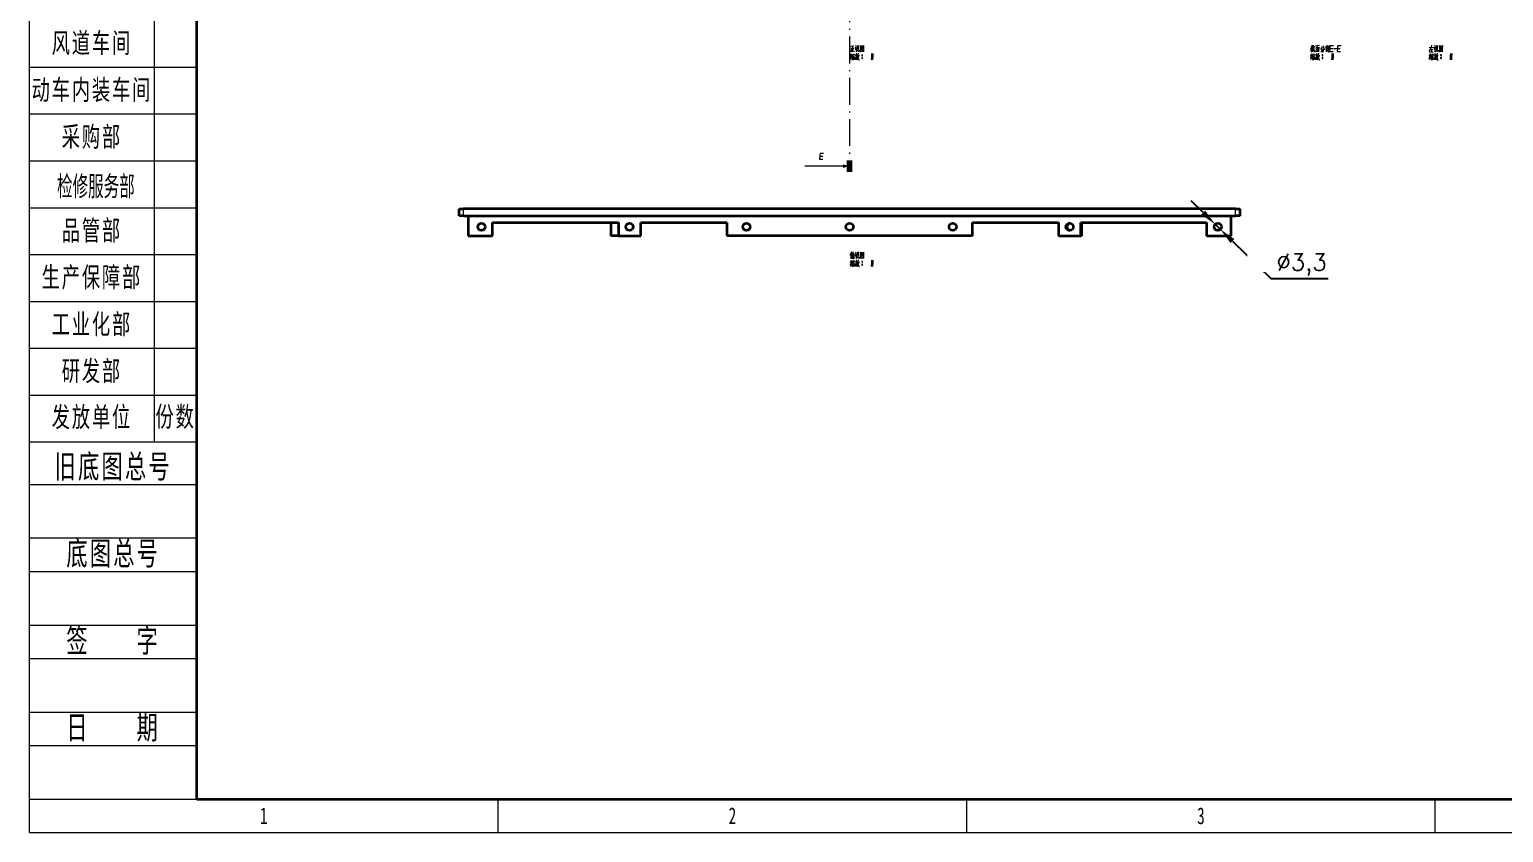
# Model space of a CAD drawing. Header units: millimetres. Extents: x -631 to 3210, y -561 to 2288.
# Drawn here: x 1950 to 2611, y 1396 to 1756 of the extents above; entities that cross this region are included whole.
import ezdxf
from ezdxf.enums import TextEntityAlignment as Align

# ---------------------------------------------------------------- set-up
doc = ezdxf.new("R2010")
doc.units = ezdxf.units.MM
doc.header["$PDSIZE"] = -5
doc.linetypes.add('DASHDOT', pattern=[18.5, 12, -3, 0.5, -3])
doc.layers.get('0').update_dxf_attribs({"lineweight": 18})
for name, color, linetype, lineweight in [('尺寸线层', 3, 'Continuous', 18), ('文本层', 3, 'Continuous', 18), ('粗实线层', 7, 'Continuous', 35), ('细实线层', 7, 'Continuous', 18)]:
    doc.layers.add(name, color=color, linetype=linetype, lineweight=lineweight)
doc.styles.get("Standard").update_dxf_attribs({"font": 'txt.shx', "bigfont": 'gbcbig.shx'})
doc.styles.add('标准', font='', dxfattribs={"width": 0.667})
doc.styles.get('标准').set_extended_font_data('宋体')
doc.dimstyles.get("Standard").update_dxf_attribs({"dimscale": 3, "dimtxt": 0.18, "dimasz": 0.18, "dimexe": 0.18, "dimexo": 0.0625, "dimgap": 0.09, "dimtad": 0, "dimtih": 1, "dimtoh": 1, "dimdec": 4, "dimzin": 0, "dimdsep": 46, "dimtxsty": 'Standard', "dimcen": 0.09, "dimdle": 0.36, "dimadec": 0, "dimazin": 0, "dimtfac": 1, "dimtdec": 4, "dimtofl": 0, "dimtmove": 0, "dimatfit": 3, "dimfxl": 1, "dimtolj": 1, "dimtzin": 0, "dimarcsym": 0})

# ---------------------------------------------------------------- blocks, each defined once
blk = doc.blocks.new('*X1')
at = {"layer": '尺寸线层', "linetype": 'Continuous'}
for p, q in [((-191.37, 91.49), (-191.37, -90.21)), ((-185, -34.21), (-210, -34.21)), ((-185, -41.21), (-210, -41.21)), ((-185, -48.21), (-210, -48.21)), ((-185, -55.21), (-210, -55.21)), ((-185, -62.21), (-210, -62.21)), ((-185, -69.21), (-210, -69.21)), ((-185, -76.21), (-210, -76.21)), ((-185, -83.21), (-210, -83.21)), ((-185, -90.21), (-210, -90.21))]:
    blk.add_line(p, q, dxfattribs=at)
at = {"layer": '文本层'}
for p, q in [((-210, -96.5), (-185, -96.5)), ((-210, -104.5), (-185, -104.5)), ((-210, -109.5), (-185, -109.5)), ((-210, -117.5), (-185, -117.5)), ((-210, -122.5), (-185, -122.5)), ((-210, -130.5), (-185, -130.5)), ((-210, -135.5), (-185, -135.5)), ((-210, -143.5), (-185, -143.5))]:
    blk.add_line(p, q, dxfattribs=at)
at = {"layer": '粗实线层'}
for q in [(-185, 143.5), (205, -143.5)]:
    blk.add_line((-185, -143.5), q, dxfattribs=at)
at = {"layer": '细实线层'}
for p, q in [((-210, -148.5), (-210, 148.5)), ((-140, -148.5), (-140, -143.5)), ((-70, -148.5), (-70, -143.5)), ((0, -148.5), (0, -143.5)), ((-210, -148.5), (210, -148.5)), ((-210, -148.5), (-185, -148.5))]:
    blk.add_line(p, q, dxfattribs=at)
at = {"layer": '尺寸线层', "linetype": 'Continuous', "char_height": 3, "attachment_point": 5, "style": '标准'}
for s, insert, width, line_spacing_factor in [('\\T1.1;风道车间', (-200.68, -30.71), 18.6315, 1.15057), ('\\T1.1;动车内装车间', (-200.68, -37.71), 18.6315, 1.15057), ('\\T1.1;采购部', (-200.68, -44.71), 18.6315, 1.15057), ('\\W1;{\\W0.567;\\T1;检修服务部}', (-200.08, -52.1), 37.2629, 0.564286), ('\\T1.1;品管部', (-200.68, -58.71), 18.6315, 1.15057), ('\\T1.1;生产保障部', (-200.68, -65.71), 18.6315, 1.15057), ('\\T1.1;工业化部', (-200.68, -72.71), 18.6315, 1.15057), ('\\T1.1;研发部', (-200.68, -79.71), 18.6315, 1.15057), ('\\T1.1;发放单位', (-200.68, -86.58), 18.6315, 0.853342), ('\\T1.1;份数', (-188.18, -86.53), 6.3685, 1.15057)]:
    blk.add_mtext(s, dxfattribs=dict(at, insert=insert, width=width, line_spacing_factor=line_spacing_factor))
at = {"layer": '尺寸线层', "style": '标准'}
for tag, height, width, p in [('T1', 2.5, 0.667, (-175, 146)), ('T2', 2.5, 0.667, (-105, 146)), ('T3', 2.5, 0.667, (-35, 146)), ('T4', 2.5, 0.667, (35, 146)), ('T5', 2.5, 0.667, (105, 146)), ('T6', 2.5, 0.667, (175, 146)), ('R1', 2.5, 0.667, (207.5, 111.38)), ('SQE', 3.5, 0.667, (-188.18, 80.99)), ('试制车间', 3.5, 0.28375, (-188.18, 73.99)), ('涂装车间（装配）', 3.5, 0.147264, (-188.18, 66.99)), ('涂装车间（涂装）', 3.5, 0.147264, (-188.18, 59.99)), ('国际内装车间', 3.5, 0.189302, (-188.18, 52.99)), ('地铁复合车间', 3.5, 0.186278, (-188.18, 46.02)), ('屏蔽门车间', 3.5, 0.225254, (-188.18, 39.14)), ('R2', 2.5, 0.667, (207.5, 37.12)), ('电器车间', 3.5, 0.292284, (-188.18, 32.21)), ('玻璃钢车间', 3.5, 0.225603, (-188.18, 25.29)), ('城轨内装车间', 3.5, 0.186278, (-188.18, 18.29)), ('不锈钢箱体车间', 3.5, 0.15932, (-188.18, 11.29)), ('门系统总装车间', 3.5, 0.161527, (-188.18, 4.29)), ('座椅厨房车间', 3.5, 0.186516, (-188.18, -2.71)), ('碳钢车间', 3.5, 0.28375, (-188.18, -9.71)), ('铝不锈钢车间', 3.5, 0.186397, (-188.18, -16.71)), ('风挡车间', 3.5, 0.284026, (-188.18, -23.71)), ('风道车间', 3.5, 0.284026, (-188.18, -30.71)), ('动车内装车间', 3.5, 0.186397, (-188.18, -37.71)), ('R3', 2.5, 0.667, (207.5, -37.12)), ('采购部', 3.5, 0.378308, (-188.18, -44.71)), ('检修服务部', 3.5, 0.223014, (-188.18, -51.71)), ('品管部', 3.5, 0.389426, (-188.18, -58.71)), ('生产保障部', 3.5, 0.223356, (-188.18, -65.71)), ('工业化部', 3.5, 0.281557, (-188.18, -72.71)), ('研发部', 3.5, 0.3788, (-188.18, -79.71)), ('旧底图总号', 3, 0.667, (-197.5, -100.5)), ('底图总号', 3, 0.667, (-197.5, -113.5)), ('R4', 2.5, 0.667, (207.5, -111.38)), ('签字', 3, 0.667, (-197.5, -126.5)), ('日期', 3, 0.667, (-197.5, -139.5)), ('B1', 2.5, 0.667, (-175, -146)), ('B2', 2.5, 0.667, (-105, -146)), ('B3', 2.5, 0.667, (-35, -146)), ('B4', 2.5, 0.667, (35, -146)), ('B5', 2.5, 0.667, (105, -146)), ('B6', 2.5, 0.667, (175, -146))]:
    blk.add_attdef(tag, text='', height=height, dxfattribs=dict(at, width=width)).set_placement(p, align=Align.MIDDLE_CENTER)
at = {"layer": '尺寸线层', "style": '标准', "width": 0.667}
blk.add_attdef('图号', text='', height=5.33, rotation=180, dxfattribs=at).set_placement((-160, 138.5), align=Align.MIDDLE_CENTER)
at = {"layer": '文本层', "char_height": 3.5, "width": 25, "attachment_point": 5, "style": '标准'}
for s, insert in [('\\T1.1;旧底图总号', (-197.5, -94)), ('\\T1.1;底图总号', (-197.5, -107)), ('\\T1.1;签    字', (-197.5, -120)), ('\\T1.1;日    期', (-197.5, -133))]:
    blk.add_mtext(s, dxfattribs=dict(at, insert=insert))
blk = doc.blocks.new('*X37')
at = {"layer": 'Defpoints', "color": 0, "transparency": 16777216}
for p in [(2481.36, 1669.09), (2483.73, 1666.78)]:
    blk.add_point(p, dxfattribs=at)
at = {"layer": '尺寸线层', "color": 0, "linetype": 'Continuous', "lineweight": -2, "transparency": 16777216}
for p, q in [((2475.99, 1674.32), (2470.62, 1679.55)), ((2481.36, 1669.09), (2483.73, 1666.78)), ((2489.1, 1661.55), (2506.35, 1644.74)), ((2506.35, 1644.74), (2531.98, 1644.74))]:
    blk.add_line(p, q, dxfattribs=at)
at = {"layer": '尺寸线层', "color": 0, "transparency": 16777216}
for points in [[(2476.86, 1675.22), (2475.12, 1673.43), (2481.36, 1669.09)], [(2489.97, 1662.45), (2488.23, 1660.66), (2483.73, 1666.78)]]:
    blk.add_solid(points, dxfattribs=at)
at = {"layer": '尺寸线层', "color": 0, "transparency": 16777216, "insert": (2520.1, 1650.99), "char_height": 7.5, "width": 47.1429, "attachment_point": 5, "bg_fill": 3, "box_fill_scale": 1.1, "bg_fill_color": 256, "bg_fill_true_color": 13158600, "bg_fill_transparency": 0}
blk.add_mtext('\\A1;%%C3,3', dxfattribs=at)

msp = doc.modelspace()

# ---------------------------------------------------------------- hatches: boundary and pattern name
at = {"lineweight": 13}
msp.add_hatch(color=7, dxfattribs=at).paths.add_polyline_path([(2314.544, 1694.337), (2317.544, 1695.141), (2314.544, 1695.945)], flags=0)

# ---------------------------------------------------------------- linework, layer by layer
at = {"color": 7, "linetype": 'DASHDOT', "lineweight": 13}
msp.add_line((2317.544, 2104.692), (2317.544, 1697.641), dxfattribs=at)
at = {"color": 7, "lineweight": 13}
msp.add_line((2317.544, 1695.141), (2297.544, 1695.141), dxfattribs=at)
at = {"color": 7, "lineweight": 100, "ltscale": 0.125}
msp.add_line((2317.544, 1692.641), (2317.544, 1697.641), dxfattribs=at)
at = {"color": 7, "lineweight": 35, "ltscale": 0.05}
for p, q in [((2142.544, 1675.936), (2144.544, 1675.936)), ((2144.544, 1672.936), (2142.544, 1672.936)), ((2490.544, 1675.936), (2492.544, 1675.936)), ((2492.544, 1672.936), (2490.544, 1672.936))]:
    msp.add_line(p, q, dxfattribs=at)
at = {"color": 7, "lineweight": 35, "ltscale": 0.075}
for p, q in [((2142.544, 1672.936), (2142.544, 1675.936)), ((2492.544, 1672.936), (2492.544, 1675.936))]:
    msp.add_line(p, q, dxfattribs=at)
at = {"color": 7, "lineweight": 35}
for p, q in [((2490.544, 1675.936), (2144.544, 1675.936)), ((2144.544, 1672.936), (2490.544, 1672.936)), ((2157.544, 1669.936), (2213.944, 1669.936)), ((2223.944, 1669.936), (2262.544, 1669.936)), ((2372.544, 1669.936), (2411.144, 1669.936)), ((2421.144, 1669.936), (2477.544, 1669.936)), ((2372.544, 1663.936), (2262.544, 1663.936))]:
    msp.add_line(p, q, dxfattribs=at)
at = {"color": 7, "lineweight": 13, "ltscale": 0.075}
for p, q in [((2144.544, 1672.936), (2144.544, 1675.936)), ((2490.544, 1672.936), (2490.544, 1675.936))]:
    msp.add_line(p, q, dxfattribs=at)
at = {"color": 7, "lineweight": 35, "ltscale": 0.225}
for p, q in [((2146.544, 1672.936), (2146.544, 1663.936)), ((2488.544, 1663.936), (2488.544, 1672.936))]:
    msp.add_line(p, q, dxfattribs=at)
at = {"color": 7, "lineweight": 35, "ltscale": 0.15}
for p, q in [((2157.544, 1663.936), (2157.544, 1669.936)), ((2210.544, 1669.936), (2210.544, 1663.936)), ((2213.944, 1669.936), (2213.944, 1663.936)), ((2223.944, 1663.936), (2223.944, 1669.936)), ((2262.544, 1669.936), (2262.544, 1663.936)), ((2372.544, 1663.936), (2372.544, 1669.936)), ((2411.144, 1669.936), (2411.144, 1663.936)), ((2421.144, 1663.936), (2421.144, 1669.936)), ((2421.544, 1663.936), (2421.544, 1669.936)), ((2477.544, 1669.936), (2477.544, 1663.936))]:
    msp.add_line(p, q, dxfattribs=at)
at = {"color": 7, "lineweight": 35, "ltscale": 0.020114}
msp.add_line((2220.544, 1667.534), (2220.544, 1668.338), dxfattribs=at)
at = {"color": 7, "lineweight": 35, "ltscale": 0.275}
for p, q in [((2146.544, 1663.936), (2157.544, 1663.936)), ((2477.544, 1663.936), (2488.544, 1663.936))]:
    msp.add_line(p, q, dxfattribs=at)
at = {"color": 7, "lineweight": 35, "ltscale": 0.084998}
msp.add_line((2213.944, 1663.936), (2210.544, 1663.936), dxfattribs=at)
at = {"color": 7, "lineweight": 35, "ltscale": 0.25}
for p, q in [((2213.944, 1663.936), (2223.944, 1663.936)), ((2411.144, 1663.936), (2421.144, 1663.936))]:
    msp.add_line(p, q, dxfattribs=at)
at = {"color": 7, "lineweight": 35, "ltscale": 0.010004}
msp.add_line((2421.544, 1663.936), (2421.144, 1663.936), dxfattribs=at)
at = {"color": 7, "lineweight": 13}
for points in [[(2317.719, 1746.566), (2319.679, 1746.671)], [(2318.209, 1744.501), (2317.789, 1744.361)], [(2318.279, 1745.516), (2317.824, 1744.431)], [(2318.349, 1744.746), (2317.894, 1743.731)], [(2317.999, 1748.981), (2319.504, 1749.051)], [(2318.279, 1748.176), (2318.279, 1746.601)], [(2318.664, 1744.221), (2318.349, 1743.731)], [(2318.594, 1745.201), (2318.489, 1744.641)], [(2318.594, 1745.061), (2319.644, 1745.201)], [(2318.839, 1744.781), (2318.664, 1744.221)], [(2318.699, 1744.291), (2318.699, 1742.576)], [(2318.769, 1748.981), (2318.769, 1747.826), (2318.769, 1746.636)], [(2318.769, 1747.861), (2319.399, 1747.931)], [(2318.909, 1744.501), (2319.609, 1744.606)], [(2318.979, 1745.691), (2319.154, 1745.306)], [(2318.979, 1744.081), (2319.014, 1742.681)], [(2318.979, 1743.976), (2319.504, 1744.046)], [(2319.224, 1744.536), (2319.154, 1743.976)], [(2319.539, 1744.151), (2319.469, 1742.751)], [(2319.679, 1745.306), (2319.539, 1744.851)], [(2320.589, 1748.596), (2320.414, 1748.106), (2319.924, 1747.371)], [(2320.449, 1744.921), (2320.344, 1744.011), (2320.239, 1743.591), (2319.924, 1742.716)], [(2319.959, 1748.386), (2320.519, 1748.456)], [(2319.959, 1744.851), (2321.009, 1744.991)], [(2320.239, 1749.261), (2320.519, 1748.841)], [(2320.764, 1744.431), (2320.659, 1743.591), (2320.519, 1742.751), (2320.309, 1743.031)], [(2320.379, 1744.256), (2320.764, 1744.326)], [(2320.414, 1748.106), (2320.414, 1746.321)], [(2320.414, 1747.931), (2320.729, 1747.616)], [(2320.449, 1745.761), (2320.554, 1745.201)], [(2320.519, 1746.321), (2320.799, 1746.601)], [(2320.799, 1746.601), (2321.044, 1746.951)], [(2321.149, 1744.431), (2320.974, 1743.871)], [(2321.009, 1749.226), (2321.009, 1747.546)], [(2321.674, 1749.051), (2321.009, 1748.981)], [(2321.219, 1747.581), (2321.044, 1746.951)], [(2321.079, 1744.186), (2321.639, 1742.751)], [(2321.289, 1745.061), (2321.149, 1744.431)], [(2321.324, 1748.631), (2321.219, 1747.581)], [(2321.219, 1744.676), (2321.919, 1744.816)], [(2321.359, 1745.796), (2321.289, 1745.061)], [(2321.359, 1746.601), (2321.359, 1747.686)], [(2321.499, 1746.496), (2321.359, 1746.601)], [(2321.639, 1744.746), (2321.429, 1743.801)], [(2321.919, 1746.496), (2321.499, 1746.496)], [(2321.604, 1747.476), (2321.674, 1749.156)], [(2321.919, 1747.126), (2321.919, 1746.496)], [(2322.444, 1749.261), (2322.444, 1747.791), (2322.444, 1746.286)], [(2322.444, 1749.226), (2322.444, 1747.826), (2322.444, 1746.426)], [(2323.914, 1749.086), (2322.444, 1748.946)], [(2322.444, 1746.531), (2323.809, 1746.636)], [(2322.514, 1747.336), (2323.004, 1747.756)], [(2323.214, 1748.806), (2322.654, 1748.001)], [(2322.969, 1748.246), (2323.669, 1747.511)], [(2322.969, 1747.161), (2323.319, 1746.776)], [(2322.969, 1744.886), (2323.354, 1744.886)], [(2323.004, 1748.456), (2323.459, 1748.526)], [(2323.004, 1747.756), (2323.214, 1748.036)], [(2323.004, 1744.991), (2323.319, 1744.991)], [(2323.004, 1744.746), (2323.319, 1744.746)], [(2323.074, 1747.546), (2323.319, 1747.266)], [(2323.214, 1748.036), (2323.564, 1748.666)], [(2323.669, 1747.511), (2323.844, 1747.546)], [(2323.879, 1746.356), (2323.879, 1746.461), (2323.809, 1746.636)], [(2323.879, 1746.461), (2323.879, 1747.826), (2323.914, 1749.226)], [(2327.414, 1745.621), (2327.309, 1744.221), (2327.204, 1742.821)], [(2327.414, 1744.886), (2327.799, 1744.886)], [(2327.449, 1744.991), (2327.764, 1744.991)], [(2327.449, 1744.746), (2327.764, 1744.746)], [(2328.009, 1745.621), (2327.904, 1744.221), (2327.799, 1742.821)], [(2524.054, 1748.211), (2525.874, 1748.456)], [(2524.054, 1747.126), (2524.404, 1747.651)], [(2524.509, 1744.501), (2524.089, 1744.361)], [(2524.579, 1745.516), (2524.124, 1744.431)], [(2524.649, 1744.746), (2524.194, 1743.731)], [(2524.334, 1748.771), (2525.104, 1748.876)], [(2524.404, 1747.651), (2524.579, 1748.176)], [(2524.404, 1747.651), (2524.404, 1746.251)], [(2525.209, 1747.371), (2524.439, 1747.266)], [(2525.209, 1746.986), (2524.439, 1746.881)], [(2525.244, 1746.566), (2524.439, 1746.461)], [(2524.509, 1747.686), (2525.244, 1747.791)], [(2524.964, 1744.221), (2524.649, 1743.731)], [(2524.894, 1745.201), (2524.789, 1744.641)], [(2524.824, 1748.316), (2524.824, 1749.366)], [(2524.824, 1748.141), (2524.824, 1746.531)], [(2524.894, 1745.061), (2525.944, 1745.201)], [(2525.139, 1744.781), (2524.964, 1744.221)], [(2524.999, 1744.291), (2524.999, 1742.576)], [(2525.209, 1746.811), (2525.839, 1747.791)], [(2525.209, 1744.501), (2525.909, 1744.606)], [(2525.279, 1749.331), (2525.419, 1747.756), (2525.524, 1747.126), (2525.979, 1746.216)], [(2525.279, 1745.691), (2525.454, 1745.306)], [(2525.279, 1744.081), (2525.314, 1742.681)], [(2525.279, 1743.976), (2525.804, 1744.046)], [(2525.524, 1744.536), (2525.454, 1743.976)], [(2525.594, 1749.016), (2525.734, 1748.596)], [(2525.839, 1744.151), (2525.769, 1742.751)], [(2525.979, 1745.306), (2525.839, 1744.851)], [(2525.909, 1746.916), (2525.979, 1746.216)], [(2526.749, 1744.921), (2526.644, 1744.011), (2526.539, 1743.591), (2526.224, 1742.716)], [(2526.259, 1744.851), (2527.309, 1744.991)], [(2528.149, 1749.156), (2526.329, 1748.981)], [(2526.574, 1748.491), (2526.609, 1746.356)], [(2527.904, 1748.351), (2526.574, 1748.211)], [(2526.609, 1746.601), (2527.834, 1746.741)], [(2527.064, 1744.431), (2526.959, 1743.591), (2526.819, 1742.751), (2526.609, 1743.031)], [(2526.679, 1744.256), (2527.064, 1744.326)], [(2526.749, 1745.761), (2526.854, 1745.201)], [(2526.994, 1748.246), (2526.994, 1746.671)], [(2527.344, 1747.861), (2526.994, 1747.791)], [(2526.994, 1747.301), (2527.344, 1747.371)], [(2527.099, 1748.281), (2527.239, 1749.051)], [(2527.449, 1744.431), (2527.274, 1743.871)], [(2527.379, 1744.186), (2527.939, 1742.751)], [(2527.484, 1748.281), (2527.449, 1746.706)], [(2527.589, 1745.061), (2527.449, 1744.431)], [(2527.519, 1744.676), (2528.219, 1744.816)], [(2527.659, 1745.796), (2527.589, 1745.061)], [(2527.939, 1744.746), (2527.729, 1743.801)], [(2527.834, 1746.391), (2527.939, 1748.526)], [(2529.304, 1748.666), (2528.919, 1748.001), (2528.499, 1747.406)], [(2529.129, 1746.776), (2528.674, 1746.216)], [(2528.989, 1747.616), (2529.899, 1747.651)], [(2529.374, 1747.616), (2529.129, 1746.776)], [(2529.269, 1744.886), (2529.654, 1744.886)], [(2529.304, 1744.991), (2529.619, 1744.991)], [(2529.304, 1744.746), (2529.619, 1744.746)], [(2529.759, 1746.776), (2529.619, 1746.251), (2529.374, 1746.636)], [(2529.654, 1749.261), (2529.934, 1748.421)], [(2529.934, 1747.756), (2529.794, 1746.776)], [(2529.899, 1748.421), (2530.214, 1747.616), (2530.459, 1747.616)], [(2530.809, 1747.546), (2531.929, 1747.721)], [(2531.019, 1748.946), (2530.914, 1748.211)], [(2530.984, 1748.771), (2531.859, 1748.876)], [(2531.019, 1748.281), (2531.754, 1748.421)], [(2531.019, 1747.931), (2531.754, 1748.071)], [(2531.054, 1747.336), (2531.054, 1746.391)], [(2531.054, 1747.196), (2531.754, 1747.301)], [(2531.789, 1746.706), (2531.054, 1746.566)], [(2531.369, 1749.366), (2531.474, 1748.946)], [(2531.404, 1748.771), (2531.404, 1747.301)], [(2531.789, 1747.371), (2531.719, 1746.706)], [(2531.929, 1748.981), (2531.789, 1748.561)], [(2532.139, 1747.161), (2532.139, 1748.631)], [(2532.489, 1746.251), (2532.174, 1746.706)], [(2532.489, 1749.366), (2532.489, 1747.826), (2532.489, 1746.251)], [(2534.204, 1746.391), (2532.804, 1746.391), (2532.944, 1747.966), (2533.049, 1749.191), (2534.449, 1749.191)], [(2532.944, 1747.896), (2534.064, 1747.896)], [(2533.714, 1745.621), (2533.609, 1744.221), (2533.504, 1742.821)], [(2533.714, 1744.886), (2534.099, 1744.886)], [(2533.749, 1744.991), (2534.064, 1744.991)], [(2533.749, 1744.746), (2534.064, 1744.746)], [(2534.309, 1745.621), (2534.204, 1744.221), (2534.099, 1742.821)], [(2534.449, 1747.791), (2536.129, 1747.791)], [(2537.529, 1746.391), (2536.129, 1746.391), (2536.269, 1747.966), (2536.374, 1749.191), (2537.774, 1749.191)], [(2536.269, 1747.896), (2537.389, 1747.896)], [(2577.678, 1747.371), (2577.118, 1746.496)], [(2577.643, 1744.501), (2577.223, 1744.361)], [(2577.713, 1745.516), (2577.258, 1744.431)], [(2577.328, 1748.351), (2579.148, 1748.491)], [(2577.783, 1744.746), (2577.328, 1743.731)], [(2577.433, 1746.251), (2579.148, 1746.356)], [(2578.133, 1748.421), (2577.678, 1747.371)], [(2578.098, 1744.221), (2577.783, 1743.731)], [(2577.818, 1747.441), (2578.903, 1747.546)], [(2578.028, 1745.201), (2577.923, 1744.641)], [(2578.028, 1745.061), (2579.078, 1745.201)], [(2578.273, 1744.781), (2578.098, 1744.221)], [(2578.343, 1749.366), (2578.133, 1748.421)], [(2578.133, 1744.291), (2578.133, 1742.576)], [(2578.343, 1747.476), (2578.308, 1746.286)], [(2578.343, 1744.501), (2579.043, 1744.606)], [(2578.413, 1745.691), (2578.588, 1745.306)], [(2578.413, 1744.081), (2578.448, 1742.681)], [(2578.413, 1743.976), (2578.938, 1744.046)], [(2578.658, 1744.536), (2578.588, 1743.976)], [(2578.973, 1744.151), (2578.903, 1742.751)], [(2579.113, 1745.306), (2578.973, 1744.851)], [(2580.023, 1748.596), (2579.848, 1748.106), (2579.358, 1747.371)], [(2579.883, 1744.921), (2579.778, 1744.011), (2579.673, 1743.591), (2579.358, 1742.716)], [(2579.393, 1748.386), (2579.953, 1748.456)], [(2579.393, 1744.851), (2580.443, 1744.991)], [(2579.673, 1749.261), (2579.953, 1748.841)], [(2580.198, 1744.431), (2580.093, 1743.591), (2579.953, 1742.751), (2579.743, 1743.031)], [(2579.813, 1744.256), (2580.198, 1744.326)], [(2579.848, 1748.106), (2579.848, 1746.321)], [(2579.848, 1747.931), (2580.163, 1747.616)], [(2579.883, 1745.761), (2579.988, 1745.201)], [(2579.953, 1746.321), (2580.233, 1746.601)], [(2580.233, 1746.601), (2580.478, 1746.951)], [(2580.583, 1744.431), (2580.408, 1743.871)], [(2580.443, 1749.226), (2580.443, 1747.546)], [(2581.108, 1749.051), (2580.443, 1748.981)], [(2580.653, 1747.581), (2580.478, 1746.951)], [(2580.513, 1744.186), (2581.073, 1742.751)], [(2580.723, 1745.061), (2580.583, 1744.431)], [(2580.758, 1748.631), (2580.653, 1747.581)], [(2580.653, 1744.676), (2581.353, 1744.816)], [(2580.793, 1745.796), (2580.723, 1745.061)], [(2580.793, 1746.601), (2580.793, 1747.686)], [(2580.933, 1746.496), (2580.793, 1746.601)], [(2581.073, 1744.746), (2580.863, 1743.801)], [(2581.353, 1746.496), (2580.933, 1746.496)], [(2581.038, 1747.476), (2581.108, 1749.156)], [(2581.353, 1747.126), (2581.353, 1746.496)], [(2581.878, 1749.261), (2581.878, 1747.791), (2581.878, 1746.286)], [(2581.878, 1749.226), (2581.878, 1747.826), (2581.878, 1746.426)], [(2583.348, 1749.086), (2581.878, 1748.946)], [(2581.878, 1746.531), (2583.243, 1746.636)], [(2581.948, 1747.336), (2582.438, 1747.756)], [(2582.648, 1748.806), (2582.088, 1748.001)], [(2582.403, 1748.246), (2583.103, 1747.511)], [(2582.403, 1747.161), (2582.753, 1746.776)], [(2582.403, 1744.886), (2582.788, 1744.886)], [(2582.438, 1748.456), (2582.893, 1748.526)], [(2582.438, 1747.756), (2582.648, 1748.036)], [(2582.438, 1744.991), (2582.753, 1744.991)], [(2582.438, 1744.746), (2582.753, 1744.746)], [(2582.508, 1747.546), (2582.753, 1747.266)], [(2582.648, 1748.036), (2582.998, 1748.666)], [(2583.103, 1747.511), (2583.278, 1747.546)], [(2583.313, 1746.356), (2583.313, 1746.461), (2583.243, 1746.636)], [(2583.313, 1746.461), (2583.313, 1747.826), (2583.348, 1749.226)], [(2586.848, 1745.621), (2586.743, 1744.221), (2586.638, 1742.821)], [(2586.848, 1744.886), (2587.233, 1744.886)], [(2586.883, 1744.991), (2587.198, 1744.991)], [(2586.883, 1744.746), (2587.198, 1744.746)], [(2587.443, 1745.621), (2587.338, 1744.221), (2587.233, 1742.821)], [(2317.754, 1743.066), (2318.454, 1743.451)], [(2317.859, 1743.731), (2318.384, 1743.906)], [(2319.014, 1743.416), (2319.399, 1743.486)], [(2319.469, 1742.926), (2319.049, 1742.856)], [(2321.149, 1743.171), (2320.764, 1742.646)], [(2321.429, 1743.801), (2321.149, 1743.171)], [(2321.639, 1742.751), (2321.954, 1742.751)], [(2322.969, 1743.626), (2323.354, 1743.626)], [(2323.004, 1743.731), (2323.319, 1743.731)], [(2323.004, 1743.486), (2323.319, 1743.486)], [(2327.414, 1743.626), (2327.799, 1743.626)], [(2327.449, 1743.731), (2327.764, 1743.731)], [(2327.449, 1743.486), (2327.764, 1743.486)], [(2524.054, 1743.066), (2524.754, 1743.451)], [(2524.159, 1743.731), (2524.684, 1743.906)], [(2525.314, 1743.416), (2525.699, 1743.486)], [(2525.769, 1742.926), (2525.349, 1742.856)], [(2527.449, 1743.171), (2527.064, 1742.646)], [(2527.729, 1743.801), (2527.449, 1743.171)], [(2527.939, 1742.751), (2528.254, 1742.751)], [(2529.269, 1743.626), (2529.654, 1743.626)], [(2529.304, 1743.731), (2529.619, 1743.731)], [(2529.304, 1743.486), (2529.619, 1743.486)], [(2533.714, 1743.626), (2534.099, 1743.626)], [(2533.749, 1743.731), (2534.064, 1743.731)], [(2533.749, 1743.486), (2534.064, 1743.486)], [(2577.188, 1743.066), (2577.888, 1743.451)], [(2577.293, 1743.731), (2577.818, 1743.906)], [(2578.448, 1743.416), (2578.833, 1743.486)], [(2578.903, 1742.926), (2578.483, 1742.856)], [(2580.583, 1743.171), (2580.198, 1742.646)], [(2580.863, 1743.801), (2580.583, 1743.171)], [(2581.073, 1742.751), (2581.388, 1742.751)], [(2582.403, 1743.626), (2582.788, 1743.626)], [(2582.438, 1743.731), (2582.753, 1743.731)], [(2582.438, 1743.486), (2582.753, 1743.486)], [(2586.848, 1743.626), (2587.233, 1743.626)], [(2586.883, 1743.731), (2587.198, 1743.731)], [(2586.883, 1743.486), (2587.198, 1743.486)], [(2305.611, 1698.116), (2304.211, 1698.116), (2304.351, 1699.691), (2304.456, 1700.916), (2305.856, 1700.916)], [(2304.351, 1699.621), (2305.471, 1699.621)], [(2318.349, 1656.761), (2317.649, 1655.151)], [(2318.209, 1651.896), (2317.789, 1651.756)], [(2318.279, 1652.911), (2317.824, 1651.826)], [(2318.349, 1652.141), (2317.894, 1651.126)], [(2318.104, 1656.096), (2318.104, 1654.871), (2318.104, 1653.611)], [(2318.384, 1654.346), (2318.209, 1653.716)], [(2318.664, 1651.616), (2318.349, 1651.126)], [(2318.489, 1654.976), (2318.384, 1654.346)], [(2318.524, 1656.271), (2318.489, 1654.976)], [(2318.594, 1652.596), (2318.489, 1652.036)], [(2318.524, 1656.026), (2319.644, 1656.201)], [(2318.804, 1655.396), (2318.559, 1654.941)], [(2318.594, 1652.456), (2319.644, 1652.596)], [(2318.839, 1652.176), (2318.664, 1651.616)], [(2318.699, 1651.686), (2318.699, 1649.971)], [(2318.909, 1655.921), (2318.804, 1655.396)], [(2318.804, 1655.396), (2318.804, 1653.646)], [(2318.909, 1656.726), (2319.119, 1656.236)], [(2318.909, 1655.221), (2319.714, 1655.361)], [(2318.909, 1651.896), (2319.609, 1652.001)], [(2318.979, 1654.976), (2319.119, 1654.556)], [(2318.979, 1653.086), (2319.154, 1652.701)], [(2318.979, 1651.476), (2319.014, 1650.076)], [(2319.364, 1653.611), (2319.084, 1654.066)], [(2319.224, 1651.931), (2319.154, 1651.371)], [(2319.364, 1656.026), (2319.364, 1654.836), (2319.364, 1653.611)], [(2319.539, 1651.546), (2319.469, 1650.146)], [(2319.679, 1652.701), (2319.539, 1652.246)], [(2320.589, 1655.991), (2320.414, 1655.501), (2319.924, 1654.766)], [(2320.449, 1652.316), (2320.344, 1651.406), (2320.239, 1650.986), (2319.924, 1650.111)], [(2319.959, 1655.781), (2320.519, 1655.851)], [(2319.959, 1652.246), (2321.009, 1652.386)], [(2320.239, 1656.656), (2320.519, 1656.236)], [(2320.764, 1651.826), (2320.659, 1650.986), (2320.519, 1650.146), (2320.309, 1650.426)], [(2320.379, 1651.651), (2320.764, 1651.721)], [(2320.414, 1655.501), (2320.414, 1653.716)], [(2320.414, 1655.326), (2320.729, 1655.011)], [(2320.449, 1653.156), (2320.554, 1652.596)], [(2320.519, 1653.716), (2320.799, 1653.996)], [(2320.799, 1653.996), (2321.044, 1654.346)], [(2321.149, 1651.826), (2320.974, 1651.266)], [(2321.009, 1656.621), (2321.009, 1654.941)], [(2321.674, 1656.446), (2321.009, 1656.376)], [(2321.219, 1654.976), (2321.044, 1654.346)], [(2321.079, 1651.581), (2321.639, 1650.146)], [(2321.289, 1652.456), (2321.149, 1651.826)], [(2321.324, 1656.026), (2321.219, 1654.976)], [(2321.219, 1652.071), (2321.919, 1652.211)], [(2321.359, 1653.191), (2321.289, 1652.456)], [(2321.359, 1653.996), (2321.359, 1655.081)], [(2321.499, 1653.891), (2321.359, 1653.996)], [(2321.639, 1652.141), (2321.429, 1651.196)], [(2321.919, 1653.891), (2321.499, 1653.891)], [(2321.604, 1654.871), (2321.674, 1656.551)], [(2321.919, 1654.521), (2321.919, 1653.891)], [(2322.444, 1656.656), (2322.444, 1655.186), (2322.444, 1653.681)], [(2322.444, 1656.621), (2322.444, 1655.221), (2322.444, 1653.821)], [(2323.914, 1656.481), (2322.444, 1656.341)], [(2322.444, 1653.926), (2323.809, 1654.031)], [(2322.514, 1654.731), (2323.004, 1655.151)], [(2323.214, 1656.201), (2322.654, 1655.396)], [(2322.969, 1655.641), (2323.669, 1654.906)], [(2322.969, 1654.556), (2323.319, 1654.171)], [(2322.969, 1652.281), (2323.354, 1652.281)], [(2323.004, 1655.851), (2323.459, 1655.921)], [(2323.004, 1655.151), (2323.214, 1655.431)], [(2323.004, 1652.386), (2323.319, 1652.386)], [(2323.004, 1652.141), (2323.319, 1652.141)], [(2323.074, 1654.941), (2323.319, 1654.661)], [(2323.214, 1655.431), (2323.564, 1656.061)], [(2323.669, 1654.906), (2323.844, 1654.941)], [(2323.879, 1653.751), (2323.879, 1653.856), (2323.809, 1654.031)], [(2323.879, 1653.856), (2323.879, 1655.221), (2323.914, 1656.621)], [(2327.414, 1653.016), (2327.309, 1651.616), (2327.204, 1650.216)], [(2327.414, 1652.281), (2327.799, 1652.281)], [(2327.449, 1652.386), (2327.764, 1652.386)], [(2327.449, 1652.141), (2327.764, 1652.141)], [(2328.009, 1653.016), (2327.904, 1651.616), (2327.799, 1650.216)], [(2317.754, 1650.461), (2318.454, 1650.846)], [(2317.859, 1651.126), (2318.384, 1651.301)], [(2318.979, 1651.371), (2319.504, 1651.441)], [(2319.014, 1650.811), (2319.399, 1650.881)], [(2319.469, 1650.321), (2319.049, 1650.251)], [(2321.149, 1650.566), (2320.764, 1650.041)], [(2321.429, 1651.196), (2321.149, 1650.566)], [(2321.639, 1650.146), (2321.954, 1650.146)], [(2322.969, 1651.021), (2323.354, 1651.021)], [(2323.004, 1651.126), (2323.319, 1651.126)], [(2323.004, 1650.881), (2323.319, 1650.881)], [(2327.414, 1651.021), (2327.799, 1651.021)], [(2327.449, 1651.126), (2327.764, 1651.126)], [(2327.449, 1650.881), (2327.764, 1650.881)]]:
    msp.add_lwpolyline(points, dxfattribs=at)
for points in [[(2323.074, 1744.676), (2323.249, 1744.676), (2323.354, 1744.781), (2323.354, 1744.956), (2323.249, 1745.061), (2323.074, 1745.061), (2322.969, 1744.956), (2322.969, 1744.781)], [(2327.519, 1744.676), (2327.694, 1744.676), (2327.799, 1744.781), (2327.799, 1744.956), (2327.694, 1745.061), (2327.519, 1745.061), (2327.414, 1744.956), (2327.414, 1744.781)], [(2529.374, 1744.676), (2529.549, 1744.676), (2529.654, 1744.781), (2529.654, 1744.956), (2529.549, 1745.061), (2529.374, 1745.061), (2529.269, 1744.956), (2529.269, 1744.781)], [(2533.819, 1744.676), (2533.994, 1744.676), (2534.099, 1744.781), (2534.099, 1744.956), (2533.994, 1745.061), (2533.819, 1745.061), (2533.714, 1744.956), (2533.714, 1744.781)], [(2582.508, 1744.676), (2582.683, 1744.676), (2582.788, 1744.781), (2582.788, 1744.956), (2582.683, 1745.061), (2582.508, 1745.061), (2582.403, 1744.956), (2582.403, 1744.781)], [(2586.953, 1744.676), (2587.128, 1744.676), (2587.233, 1744.781), (2587.233, 1744.956), (2587.128, 1745.061), (2586.953, 1745.061), (2586.848, 1744.956), (2586.848, 1744.781)], [(2323.074, 1743.416), (2323.249, 1743.416), (2323.354, 1743.521), (2323.354, 1743.696), (2323.249, 1743.801), (2323.074, 1743.801), (2322.969, 1743.696), (2322.969, 1743.521)], [(2327.519, 1743.416), (2327.694, 1743.416), (2327.799, 1743.521), (2327.799, 1743.696), (2327.694, 1743.801), (2327.519, 1743.801), (2327.414, 1743.696), (2327.414, 1743.521)], [(2529.374, 1743.416), (2529.549, 1743.416), (2529.654, 1743.521), (2529.654, 1743.696), (2529.549, 1743.801), (2529.374, 1743.801), (2529.269, 1743.696), (2529.269, 1743.521)], [(2533.819, 1743.416), (2533.994, 1743.416), (2534.099, 1743.521), (2534.099, 1743.696), (2533.994, 1743.801), (2533.819, 1743.801), (2533.714, 1743.696), (2533.714, 1743.521)], [(2582.508, 1743.416), (2582.683, 1743.416), (2582.788, 1743.521), (2582.788, 1743.696), (2582.683, 1743.801), (2582.508, 1743.801), (2582.403, 1743.696), (2582.403, 1743.521)], [(2586.953, 1743.416), (2587.128, 1743.416), (2587.233, 1743.521), (2587.233, 1743.696), (2587.128, 1743.801), (2586.953, 1743.801), (2586.848, 1743.696), (2586.848, 1743.521)], [(2323.074, 1652.071), (2323.249, 1652.071), (2323.354, 1652.176), (2323.354, 1652.351), (2323.249, 1652.456), (2323.074, 1652.456), (2322.969, 1652.351), (2322.969, 1652.176)], [(2327.519, 1652.071), (2327.694, 1652.071), (2327.799, 1652.176), (2327.799, 1652.351), (2327.694, 1652.456), (2327.519, 1652.456), (2327.414, 1652.351), (2327.414, 1652.176)], [(2323.074, 1650.811), (2323.249, 1650.811), (2323.354, 1650.916), (2323.354, 1651.091), (2323.249, 1651.196), (2323.074, 1651.196), (2322.969, 1651.091), (2322.969, 1650.916)], [(2327.519, 1650.811), (2327.694, 1650.811), (2327.799, 1650.916), (2327.799, 1651.091), (2327.694, 1651.196), (2327.519, 1651.196), (2327.414, 1651.091), (2327.414, 1650.916)]]:
    msp.add_lwpolyline(points, close=True, dxfattribs=at)
at = {"color": 7, "lineweight": 35}
for centre in [(2152.544, 1667.936), (2218.944, 1667.936), (2271.344, 1667.936), (2317.544, 1667.936), (2363.744, 1667.936), (2416.144, 1667.936), (2482.544, 1667.936)]:
    msp.add_circle(centre, 1.65, dxfattribs=at)
for centre, start, end in [((2215.544, 1667.936), 165.888698, 194.111302), ((2416.544, 1667.936), 96.937863, 263.006403)]:
    msp.add_arc(centre, 1.65, start, end, dxfattribs=at)

# ---------------------------------------------------------------- block references
ref = msp.add_blockref('*X1', (2580, 1842), dxfattribs=dict(xscale=3, yscale=3, zscale=3))
ref.add_attrib('B1', '1', dxfattribs={"layer": '尺寸线层', "height": 7.5, "style": '标准', "width": 0.667}).set_placement((2055, 1404), align=Align.MIDDLE_CENTER)
ref.add_attrib('B2', '2', dxfattribs={"layer": '尺寸线层', "height": 7.5, "style": '标准', "width": 0.667}).set_placement((2265, 1404), align=Align.MIDDLE_CENTER)
ref.add_attrib('B3', '3', dxfattribs={"layer": '尺寸线层', "height": 7.5, "style": '标准', "width": 0.667}).set_placement((2475, 1404), align=Align.MIDDLE_CENTER)

# ---------------------------------------------------------------- next in the draw order: dimensions: what is measured, and where the dimension line sits
at = {"layer": '尺寸线层'}
dim = msp.add_diameter_dim_2p(p1=(2481.362, 1669.087), p2=(2483.726, 1666.785), dimstyle='Standard', override={"dimtxt": 2.5, "dimasz": 2.5, "dimexe": 1.25, "dimexo": 0.625, "dimgap": 0.625, "dimtad": 1, "dimdec": 2, "dimzin": 8, "dimdsep": 44, "dimpost": '%%C<>', "dimsah": 1, "dimdle": 5, "dimtdec": 2, "dimtofl": 1, "dimtmove": 0, "dimatfit": 1, "dimtfill": 1, "dimtzin": 8}, dxfattribs=at)
dim.commit()
dim.dimension.update_dxf_attribs({"geometry": '*X37', "text_midpoint": (2520.102, 1644.744), "dimtype": 163})

doc.saveas('drawing.dxf')
